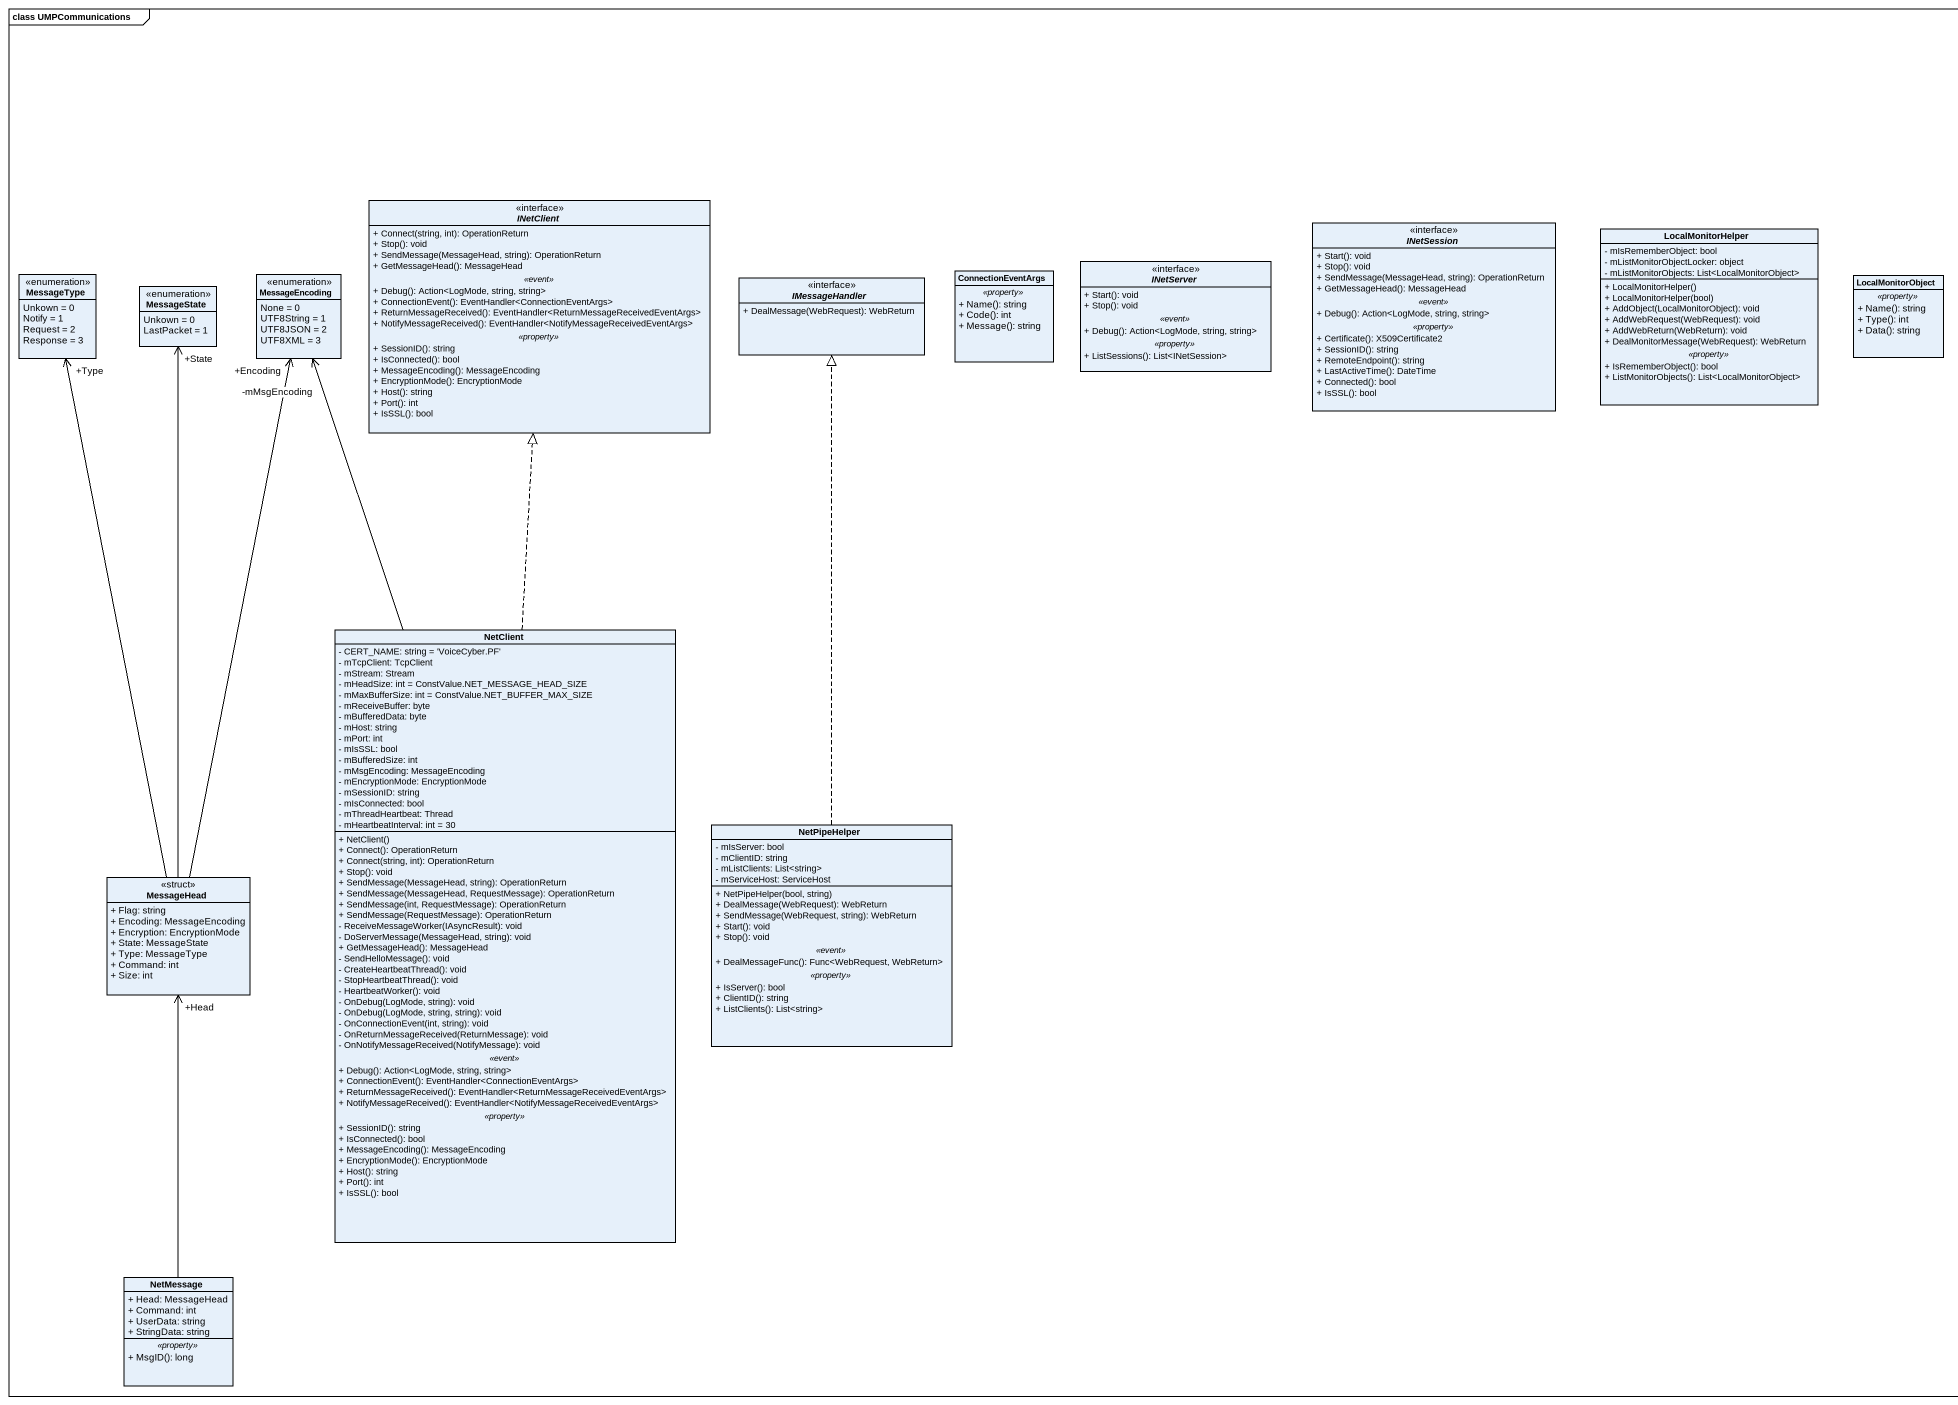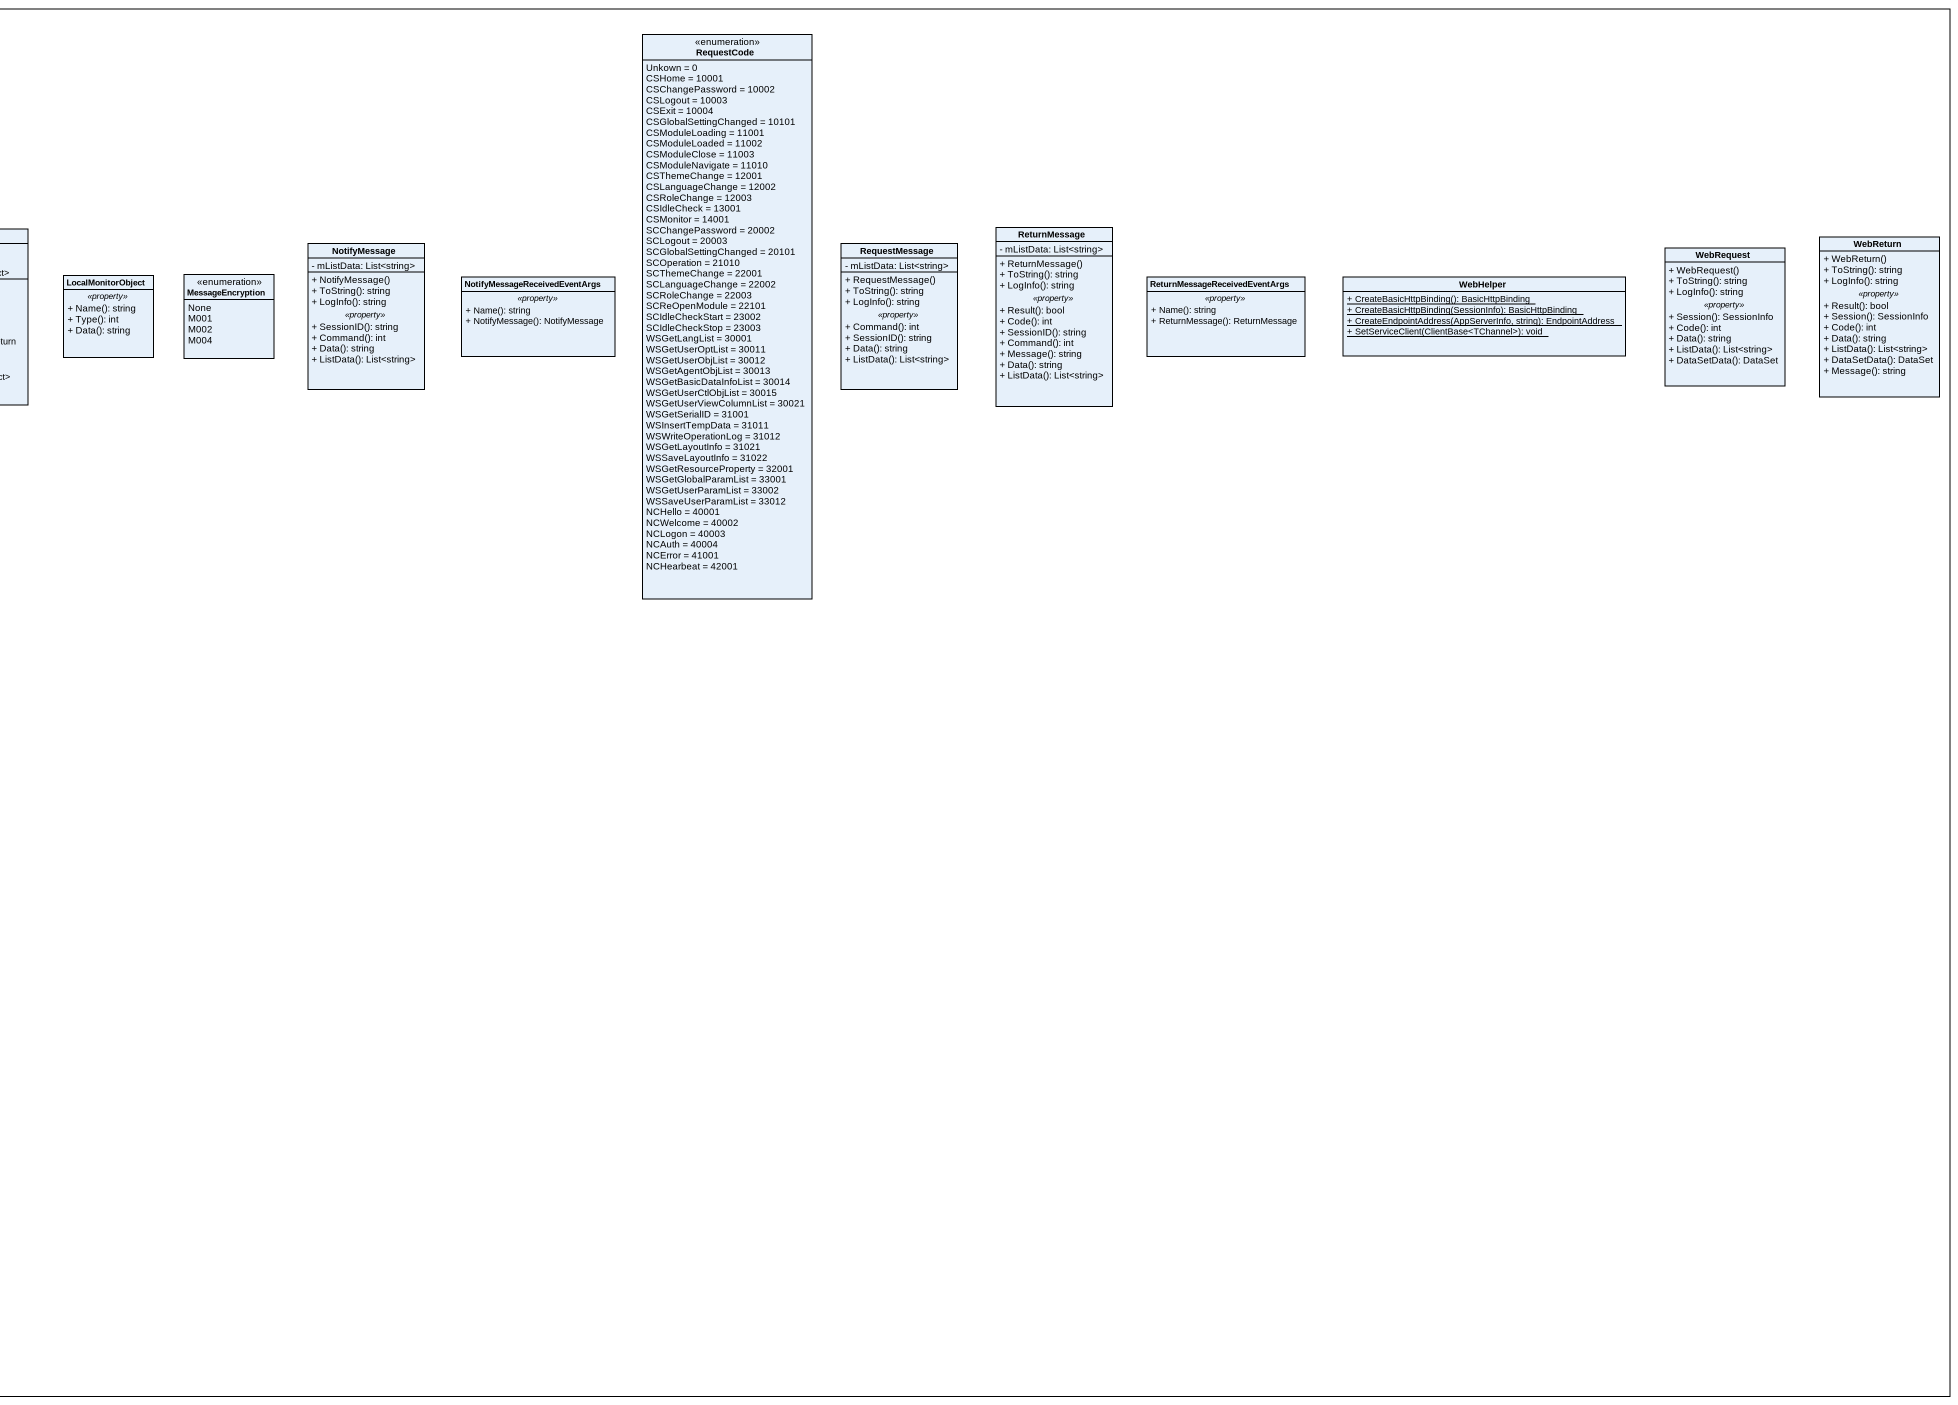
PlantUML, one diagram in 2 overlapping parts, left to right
@startuml
mainframe class UMPCommunications
hide circle
hide empty members
skinparam classAttributeIconSize 0
enum RequestCode {
  Unkown = 0
  CSHome = 10001
  CSChangePassword = 10002
  CSLogout = 10003
  CSExit = 10004
  CSGlobalSettingChanged = 10101
  CSModuleLoading = 11001
  CSModuleLoaded = 11002
  CSModuleClose = 11003
  CSModuleNavigate = 11010
  CSThemeChange = 12001
  CSLanguageChange = 12002
  CSRoleChange = 12003
  CSIdleCheck = 13001
  CSMonitor = 14001
  SCChangePassword = 20002
  SCLogout = 20003
  SCGlobalSettingChanged = 20101
  SCOperation = 21010
  SCThemeChange = 22001
  SCLanguageChange = 22002
  SCRoleChange = 22003
  SCReOpenModule = 22101
  SCIdleCheckStart = 23002
  SCIdleCheckStop = 23003
  WSGetLangList = 30001
  WSGetUserOptList = 30011
  WSGetUserObjList = 30012
  WSGetAgentObjList = 30013
  WSGetBasicDataInfoList = 30014
  WSGetUserCtlObjList = 30015
  WSGetUserViewColumnList = 30021
  WSGetSerialID = 31001
  WSInsertTempData = 31011
  WSWriteOperationLog = 31012
  WSGetLayoutInfo = 31021
  WSSaveLayoutInfo = 31022
  WSGetResourceProperty = 32001
  WSGetGlobalParamList = 33001
  WSGetUserParamList = 33002
  WSSaveUserParamList = 33012
  NCHello = 40001
  NCWelcome = 40002
  NCLogon = 40003
  NCAuth = 40004
  NCError = 41001
  NCHearbeat = 42001
}
interface INetClient <<interface>> {
  + Connect(string, int): OperationReturn
  + Stop(): void
  + SendMessage(MessageHead, string): OperationReturn
  + GetMessageHead(): MessageHead
  .. <<event>> ..
  + Debug(): Action<LogMode, string, string>
  + ConnectionEvent(): EventHandler<ConnectionEventArgs>
  + ReturnMessageReceived(): EventHandler<ReturnMessageReceivedEventArgs>
  + NotifyMessageReceived(): EventHandler<NotifyMessageReceivedEventArgs>
  .. <<property>> ..
  + SessionID(): string
  + IsConnected(): bool
  + MessageEncoding(): MessageEncoding
  + EncryptionMode(): EncryptionMode
  + Host(): string
  + Port(): int
  + IsSSL(): bool
}
interface INetSession <<interface>> {
  + Start(): void
  + Stop(): void
  + SendMessage(MessageHead, string): OperationReturn
  + GetMessageHead(): MessageHead
  .. <<event>> ..
  + Debug(): Action<LogMode, string, string>
  .. <<property>> ..
  + Certificate(): X509Certificate2
  + SessionID(): string
  + RemoteEndpoint(): string
  + LastActiveTime(): DateTime
  + Connected(): bool
  + IsSSL(): bool
}
class LocalMonitorHelper {
  - mIsRememberObject: bool
  - mListMonitorObjectLocker: object
  - mListMonitorObjects: List<LocalMonitorObject>
  --
  + LocalMonitorHelper()
  + LocalMonitorHelper(bool)
  + AddObject(LocalMonitorObject): void
  + AddWebRequest(WebRequest): void
  + AddWebReturn(WebReturn): void
  + DealMonitorMessage(WebRequest): WebReturn
  .. <<property>> ..
  + IsRememberObject(): bool
  + ListMonitorObjects(): List<LocalMonitorObject>
}
class NotifyMessage {
  - mListData: List<string>
  --
  + NotifyMessage()
  + ToString(): string
  + LogInfo(): string
  .. <<property>> ..
  + SessionID(): string
  + Command(): int
  + Data(): string
  + ListData(): List<string>
}
class RequestMessage {
  - mListData: List<string>
  --
  + RequestMessage()
  + ToString(): string
  + LogInfo(): string
  .. <<property>> ..
  + Command(): int
  + SessionID(): string
  + Data(): string
  + ListData(): List<string>
}
class ReturnMessage {
  - mListData: List<string>
  --
  + ReturnMessage()
  + ToString(): string
  + LogInfo(): string
  .. <<property>> ..
  + Result(): bool
  + Code(): int
  + SessionID(): string
  + Command(): int
  + Message(): string
  + Data(): string
  + ListData(): List<string>
}
class WebRequest {
  + WebRequest()
  + ToString(): string
  + LogInfo(): string
  .. <<property>> ..
  + Session(): SessionInfo
  + Code(): int
  + Data(): string
  + ListData(): List<string>
  + DataSetData(): DataSet
}
class WebReturn {
  + WebReturn()
  + ToString(): string
  + LogInfo(): string
  .. <<property>> ..
  + Result(): bool
  + Session(): SessionInfo
  + Code(): int
  + Data(): string
  + ListData(): List<string>
  + DataSetData(): DataSet
  + Message(): string
}
enum MessageType {
  Unkown = 0
  Notify = 1
  Request = 2
  Response = 3
}
enum MessageState {
  Unkown = 0
  LastPacket = 1
}
enum MessageEncoding {
  None = 0
  UTF8String = 1
  UTF8JSON = 2
  UTF8XML = 3
}
interface IMessageHandler <<interface>> {
  + DealMessage(WebRequest): WebReturn
}
class ConnectionEventArgs {
  .. <<property>> ..
  + Name(): string
  + Code(): int
  + Message(): string
}
interface INetServer <<interface>> {
  + Start(): void
  + Stop(): void
  .. <<event>> ..
  + Debug(): Action<LogMode, string, string>
  .. <<property>> ..
  + ListSessions(): List<INetSession>
}
class LocalMonitorObject {
  .. <<property>> ..
  + Name(): string
  + Type(): int
  + Data(): string
}
enum MessageEncryption {
  None
  M001
  M002
  M004
}
class "NotifyMessageReceivedEventArgs" as NotifyMessageReceivedEventAr {
  .. <<property>> ..
  + Name(): string
  + NotifyMessage(): NotifyMessage
}
class "ReturnMessageReceivedEventArgs" as ReturnMessageReceivedEventAr {
  .. <<property>> ..
  + Name(): string
  + ReturnMessage(): ReturnMessage
}
class WebHelper {
  {static} + CreateBasicHttpBinding(): BasicHttpBinding
  {static} + CreateBasicHttpBinding(SessionInfo): BasicHttpBinding
  {static} + CreateEndpointAddress(AppServerInfo, string): EndpointAddress
  {static} + SetServiceClient(ClientBase<TChannel>): void
}
class NetClient {
  - CERT_NAME: string = 'VoiceCyber.PF'
  - mTcpClient: TcpClient
  - mStream: Stream
  - mHeadSize: int = ConstValue.NET_MESSAGE_HEAD_SIZE
  - mMaxBufferSize: int = ConstValue.NET_BUFFER_MAX_SIZE
  - mReceiveBuffer: byte
  - mBufferedData: byte
  - mHost: string
  - mPort: int
  - mIsSSL: bool
  - mBufferedSize: int
  - mMsgEncoding: MessageEncoding
  - mEncryptionMode: EncryptionMode
  - mSessionID: string
  - mIsConnected: bool
  - mThreadHeartbeat: Thread
  - mHeartbeatInterval: int = 30
  --
  + NetClient()
  + Connect(): OperationReturn
  + Connect(string, int): OperationReturn
  + Stop(): void
  + SendMessage(MessageHead, string): OperationReturn
  + SendMessage(MessageHead, RequestMessage): OperationReturn
  + SendMessage(int, RequestMessage): OperationReturn
  + SendMessage(RequestMessage): OperationReturn
  - ReceiveMessageWorker(IAsyncResult): void
  - DoServerMessage(MessageHead, string): void
  + GetMessageHead(): MessageHead
  - SendHelloMessage(): void
  - CreateHeartbeatThread(): void
  - StopHeartbeatThread(): void
  - HeartbeatWorker(): void
  - OnDebug(LogMode, string): void
  - OnDebug(LogMode, string, string): void
  - OnConnectionEvent(int, string): void
  - OnReturnMessageReceived(ReturnMessage): void
  - OnNotifyMessageReceived(NotifyMessage): void
  .. <<event>> ..
  + Debug(): Action<LogMode, string, string>
  + ConnectionEvent(): EventHandler<ConnectionEventArgs>
  + ReturnMessageReceived(): EventHandler<ReturnMessageReceivedEventArgs>
  + NotifyMessageReceived(): EventHandler<NotifyMessageReceivedEventArgs>
  .. <<property>> ..
  + SessionID(): string
  + IsConnected(): bool
  + MessageEncoding(): MessageEncoding
  + EncryptionMode(): EncryptionMode
  + Host(): string
  + Port(): int
  + IsSSL(): bool
}
class NetPipeHelper {
  - mIsServer: bool
  - mClientID: string
  - mListClients: List<string>
  - mServiceHost: ServiceHost
  --
  + NetPipeHelper(bool, string)
  + DealMessage(WebRequest): WebReturn
  + SendMessage(WebRequest, string): WebReturn
  + Start(): void
  + Stop(): void
  .. <<event>> ..
  + DealMessageFunc(): Func<WebRequest, WebReturn>
  .. <<property>> ..
  + IsServer(): bool
  + ClientID(): string
  + ListClients(): List<string>
}
class MessageHead <<struct>> {
  + Flag: string
  + Encoding: MessageEncoding
  + Encryption: EncryptionMode
  + State: MessageState
  + Type: MessageType
  + Command: int
  + Size: int
}
class NetMessage {
  + Head: MessageHead
  + Command: int
  + UserData: string
  + StringData: string
  .. <<property>> ..
  + MsgID(): long
}
NetClient .up.|> INetClient
NetClient -up-> "-mMsgEncoding" MessageEncoding
NetPipeHelper .up.|> IMessageHandler
MessageHead -up-> "+Type" MessageType
MessageHead -up-> "+State" MessageState
MessageHead -up-> "+Encoding" MessageEncoding
NetMessage -up-> "+Head" MessageHead
@enduml
